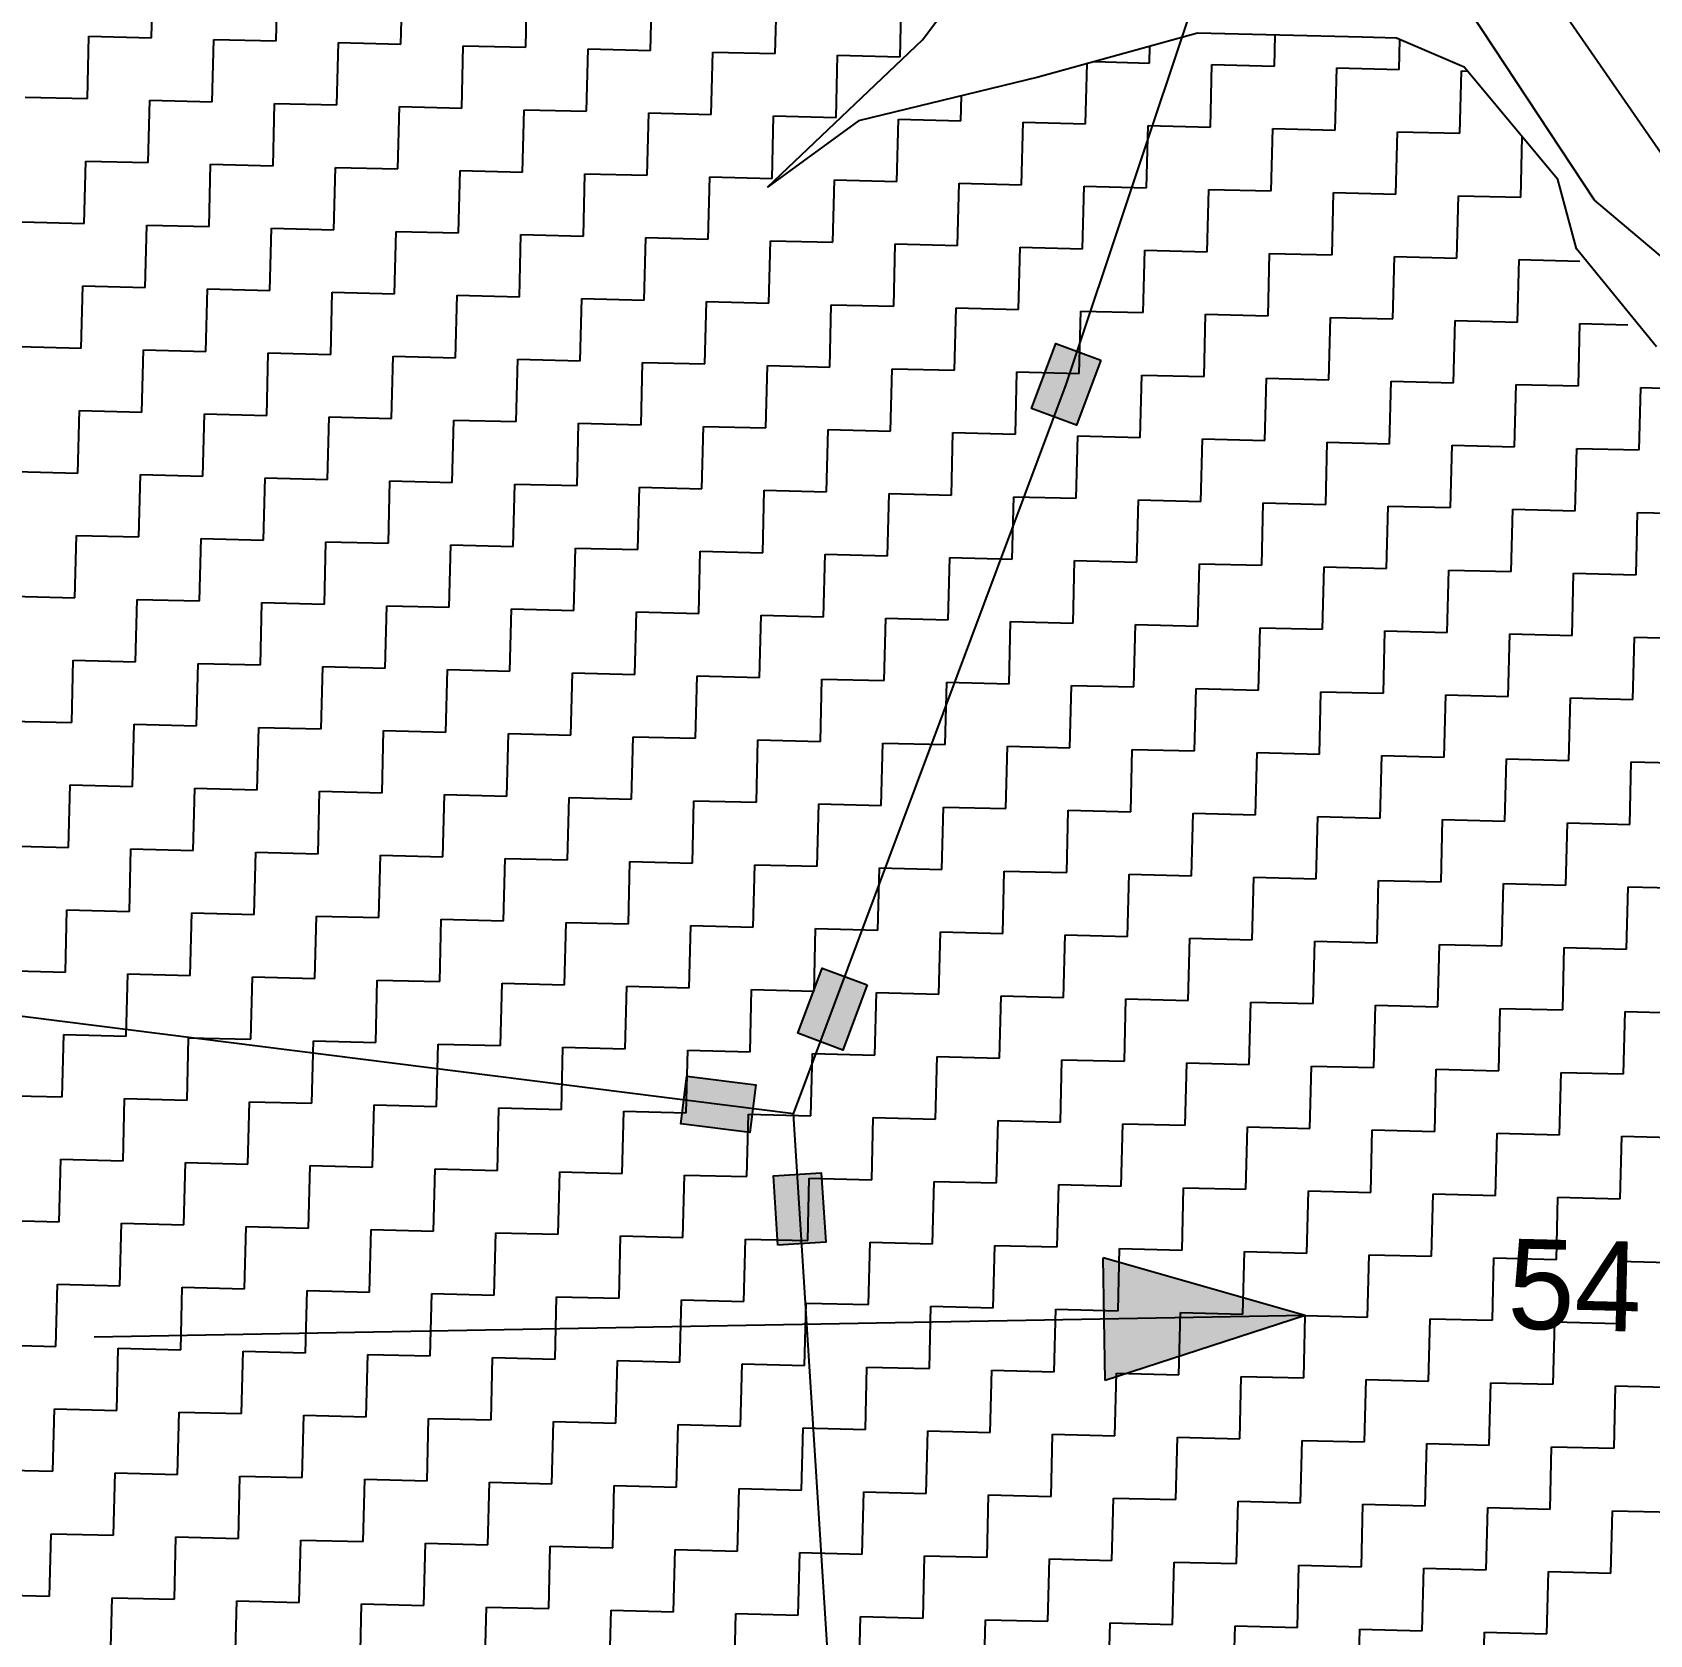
# Model space of a CAD drawing. Header units: metres. Extents: x 281733 to 284660, y 2048347 to 2052315.
# Drawn here: x 282532.7 to 282798, y 2050193.2 to 2050456 of the extents above; entities that cross this region are included whole.
import ezdxf
from ezdxf.enums import TextEntityAlignment as Align

# ---------------------------------------------------------------- set-up
doc = ezdxf.new("R2010")
doc.units = ezdxf.units.M
doc.header["$MEASUREMENT"] = 0
for name, color, linetype in [('POLY_HATCH', 12, 'Continuous'), ('POLY_PARCEL', 6, 'Continuous'), ('POLY_ROAD', 30, 'Continuous'), ('TEXT_PARCEL', 7, 'Continuous')]:
    doc.layers.add(name, color=color, linetype=linetype)
doc.styles.add('TEXT_MAP', font='', dxfattribs={"height": 2.5})
doc.styles.get('TEXT_MAP').set_extended_font_data('Kruti Dev 050')

msp = doc.modelspace()

# ---------------------------------------------------------------- hatches: boundary and pattern name
for points in [[(282696.61, 2050394.28), (282704, 2050391.52), (282707.99, 2050402.19), (282700.6, 2050404.96)], [(282658.29, 2050291.83), (282665.68, 2050289.06), (282669.67, 2050299.74), (282662.28, 2050302.5)], [(282650.4, 2050275.54), (282651.39, 2050283.37), (282640.08, 2050284.79), (282639.1, 2050276.97)], [(282662.13, 2050268.92), (282654.26, 2050268.42), (282654.98, 2050257.05), (282662.85, 2050257.55)]]:
    msp.add_hatch(color=256).paths.add_polyline_path(points)
h = msp.add_hatch(color=256)
h.paths.add_polyline_path([(282708.53, 2050244.93), (282708.71, 2050234.85), (282741.5, 2050245.52)])
h.paths.add_polyline_path([(282741.5, 2050245.52), (282708.35, 2050255.02), (282708.53, 2050244.93)])

# ---------------------------------------------------------------- linework, layer by layer
for points in [[(282707.99, 2050402.19), (282704, 2050391.52), (282696.61, 2050394.28), (282700.6, 2050404.96)], [(282669.67, 2050299.74), (282665.68, 2050289.06), (282658.29, 2050291.83), (282662.28, 2050302.5)], [(282640.08, 2050284.79), (282651.39, 2050283.37), (282650.4, 2050275.54), (282639.1, 2050276.97)], [(282654.98, 2050257.05), (282654.26, 2050268.42), (282662.13, 2050268.92), (282662.85, 2050257.55)]]:
    msp.add_lwpolyline(points, close=True)
for points in [[(282741.5, 2050245.52), (282708.35, 2050255.02)], [(282708.71, 2050234.85), (282708.35, 2050255.02)], [(282741.5, 2050245.52), (282542.88, 2050241.99)], [(282741.5, 2050245.52), (282708.71, 2050234.85)]]:
    msp.add_lwpolyline(points)
at = {"layer": 'POLY_HATCH'}
for p, q in [((282678.71, 2050454.72), (282692.7, 2050473.51)), ((282723.8, 2050455.84), (282697.71, 2050448.61)), ((282750.82, 2050455.16), (282723.8, 2050455.84)), ((282653.32, 2050430.59), (282678.71, 2050454.72)), ((282756.45, 2050455.01), (282750.82, 2050455.16)), ((282767.59, 2050450.23), (282756.45, 2050455.01)), ((282782.9, 2050431.83), (282767.59, 2050450.23)), ((282697.71, 2050448.61), (282668.24, 2050441.48)), ((282668.24, 2050441.48), (282653.32, 2050430.59)), ((282785.99, 2050420.49), (282782.9, 2050431.83)), ((282799.11, 2050404.4), (282785.99, 2050420.49))]:
    msp.add_line(p, q, dxfattribs=at)
at = {"layer": 'POLY_HATCH', "linetype": 'Continuous'}
for p, q in [((282552.25, 2050455.06), (282552.51, 2050465.29)), ((282572.72, 2050454.55), (282572.97, 2050464.78)), ((282593.18, 2050454.03), (282593.44, 2050464.26)), ((282613.64, 2050453.51), (282613.9, 2050463.75)), ((282634.11, 2050453), (282634.37, 2050463.23)), ((282654.57, 2050452.48), (282654.83, 2050462.71)), ((282675.04, 2050451.96), (282675.29, 2050462.2)), ((282736.43, 2050450.42), (282736.56, 2050455.52)), ((282541.76, 2050445.09), (282542.02, 2050455.32)), ((282542.02, 2050455.32), (282552.25, 2050455.06)), ((282562.23, 2050444.57), (282562.48, 2050454.8)), ((282562.48, 2050454.8), (282572.72, 2050454.55)), ((282582.69, 2050444.06), (282582.95, 2050454.29)), ((282582.95, 2050454.29), (282593.18, 2050454.03)), ((282603.15, 2050443.54), (282603.41, 2050453.77)), ((282603.41, 2050453.77), (282613.64, 2050453.51)), ((282623.62, 2050443.02), (282623.88, 2050453.26)), ((282623.88, 2050453.26), (282634.11, 2050453)), ((282715.96, 2050450.93), (282716.03, 2050453.69)), ((282756.89, 2050449.9), (282757.01, 2050454.77)), ((282644.08, 2050442.51), (282644.34, 2050452.74)), ((282644.34, 2050452.74), (282654.57, 2050452.48)), ((282664.55, 2050441.99), (282664.8, 2050452.22)), ((282664.8, 2050452.22), (282675.04, 2050451.96)), ((282705.47, 2050440.96), (282705.72, 2050450.83)), ((282706.91, 2050451.16), (282715.96, 2050450.93)), ((282725.94, 2050440.44), (282726.2, 2050450.67)), ((282726.2, 2050450.67), (282736.43, 2050450.42)), ((282746.4, 2050439.93), (282746.66, 2050450.16)), ((282746.66, 2050450.16), (282756.89, 2050449.9)), ((282766.87, 2050439.41), (282767.12, 2050449.64)), ((282767.12, 2050449.64), (282768.1, 2050449.62)), ((282531.53, 2050445.35), (282541.76, 2050445.09)), ((282685.01, 2050441.47), (282685.11, 2050445.56)), ((282551.74, 2050434.6), (282551.99, 2050444.83)), ((282551.99, 2050444.83), (282562.23, 2050444.57)), ((282572.2, 2050434.08), (282572.46, 2050444.31)), ((282572.46, 2050444.31), (282582.69, 2050444.06)), ((282592.66, 2050433.57), (282592.92, 2050443.8)), ((282592.92, 2050443.8), (282603.15, 2050443.54)), ((282613.13, 2050433.05), (282613.39, 2050443.28)), ((282613.39, 2050443.28), (282623.62, 2050443.02)), ((282633.59, 2050432.53), (282633.85, 2050442.77)), ((282633.85, 2050442.77), (282644.08, 2050442.51)), ((282654.06, 2050432.02), (282654.31, 2050442.25)), ((282654.31, 2050442.25), (282664.55, 2050441.99)), ((282674.52, 2050431.5), (282674.78, 2050441.73)), ((282674.78, 2050441.73), (282685.01, 2050441.47)), ((282694.98, 2050430.98), (282695.24, 2050441.22)), ((282695.24, 2050441.22), (282705.47, 2050440.96)), ((282715.45, 2050430.47), (282715.71, 2050440.7)), ((282715.71, 2050440.7), (282725.94, 2050440.44)), ((282735.91, 2050429.95), (282736.17, 2050440.18)), ((282736.17, 2050440.18), (282746.4, 2050439.93)), ((282756.38, 2050429.44), (282756.63, 2050439.67)), ((282756.63, 2050439.67), (282766.87, 2050439.41)), ((282776.84, 2050428.92), (282777.09, 2050438.81)), ((282541.25, 2050424.62), (282541.5, 2050434.86)), ((282541.5, 2050434.86), (282551.74, 2050434.6)), ((282561.71, 2050424.11), (282561.97, 2050434.34)), ((282561.97, 2050434.34), (282572.2, 2050434.08)), ((282582.17, 2050423.59), (282582.43, 2050433.82)), ((282582.43, 2050433.82), (282592.66, 2050433.57)), ((282602.64, 2050423.08), (282602.9, 2050433.31)), ((282602.9, 2050433.31), (282613.13, 2050433.05)), ((282623.1, 2050422.56), (282623.36, 2050432.79)), ((282623.36, 2050432.79), (282633.59, 2050432.53)), ((282643.57, 2050422.04), (282643.82, 2050432.28)), ((282643.82, 2050432.28), (282654.06, 2050432.02)), ((282664.03, 2050421.53), (282664.29, 2050431.76)), ((282664.29, 2050431.76), (282674.52, 2050431.5)), ((282684.49, 2050421.01), (282684.75, 2050431.24)), ((282684.75, 2050431.24), (282694.98, 2050430.98)), ((282704.96, 2050420.49), (282705.22, 2050430.73)), ((282705.22, 2050430.73), (282715.45, 2050430.47)), ((282725.42, 2050419.98), (282725.68, 2050430.21)), ((282725.68, 2050430.21), (282735.91, 2050429.95)), ((282745.89, 2050419.46), (282746.14, 2050429.69)), ((282746.14, 2050429.69), (282756.38, 2050429.44)), ((282766.35, 2050418.95), (282766.61, 2050429.18)), ((282766.61, 2050429.18), (282776.84, 2050428.92)), ((282531.01, 2050424.88), (282541.25, 2050424.62)), ((282551.22, 2050414.13), (282551.48, 2050424.37)), ((282551.48, 2050424.37), (282561.71, 2050424.11)), ((282571.68, 2050413.62), (282571.94, 2050423.85)), ((282571.94, 2050423.85), (282582.17, 2050423.59)), ((282592.15, 2050413.1), (282592.41, 2050423.33)), ((282592.41, 2050423.33), (282602.64, 2050423.08)), ((282612.61, 2050412.59), (282612.87, 2050422.82)), ((282612.87, 2050422.82), (282623.1, 2050422.56)), ((282633.08, 2050412.07), (282633.33, 2050422.3)), ((282633.33, 2050422.3), (282643.57, 2050422.04)), ((282653.54, 2050411.55), (282653.8, 2050421.79)), ((282653.8, 2050421.79), (282664.03, 2050421.53)), ((282674, 2050411.04), (282674.26, 2050421.27)), ((282674.26, 2050421.27), (282684.49, 2050421.01)), ((282694.47, 2050410.52), (282694.73, 2050420.75)), ((282694.73, 2050420.75), (282704.96, 2050420.49)), ((282714.93, 2050410), (282715.19, 2050420.24)), ((282715.19, 2050420.24), (282725.42, 2050419.98)), ((282735.4, 2050409.49), (282735.65, 2050419.72)), ((282735.65, 2050419.72), (282745.89, 2050419.46)), ((282755.86, 2050408.97), (282756.12, 2050419.2)), ((282756.12, 2050419.2), (282766.35, 2050418.95)), ((282776.32, 2050408.46), (282776.58, 2050418.69)), ((282776.58, 2050418.69), (282786.56, 2050418.44)), ((282540.73, 2050404.16), (282540.99, 2050414.39)), ((282540.99, 2050414.39), (282551.22, 2050414.13)), ((282561.19, 2050403.64), (282561.45, 2050413.88)), ((282561.45, 2050413.88), (282571.68, 2050413.62)), ((282581.66, 2050403.13), (282581.92, 2050413.36)), ((282581.92, 2050413.36), (282592.15, 2050413.1)), ((282602.12, 2050402.61), (282602.38, 2050412.84)), ((282602.38, 2050412.84), (282612.61, 2050412.59)), ((282622.59, 2050402.1), (282622.84, 2050412.33)), ((282622.84, 2050412.33), (282633.08, 2050412.07)), ((282643.05, 2050401.58), (282643.31, 2050411.81)), ((282643.31, 2050411.81), (282653.54, 2050411.55)), ((282663.51, 2050401.06), (282663.77, 2050411.3)), ((282663.77, 2050411.3), (282674, 2050411.04)), ((282683.98, 2050400.55), (282684.24, 2050410.78)), ((282684.24, 2050410.78), (282694.47, 2050410.52)), ((282704.44, 2050400.03), (282704.7, 2050410.26)), ((282704.7, 2050410.26), (282714.93, 2050410)), ((282724.91, 2050399.51), (282725.16, 2050409.75)), ((282725.16, 2050409.75), (282735.4, 2050409.49)), ((282745.37, 2050399), (282745.63, 2050409.23)), ((282745.63, 2050409.23), (282755.86, 2050408.97)), ((282765.83, 2050398.48), (282766.09, 2050408.71)), ((282766.09, 2050408.71), (282776.32, 2050408.46)), ((282786.3, 2050397.97), (282786.56, 2050408.2)), ((282786.56, 2050408.2), (282794.41, 2050408)), ((282530.5, 2050404.42), (282540.73, 2050404.16)), ((282550.7, 2050393.67), (282550.96, 2050403.9)), ((282550.96, 2050403.9), (282561.19, 2050403.64)), ((282571.17, 2050393.15), (282571.43, 2050403.39)), ((282571.43, 2050403.39), (282581.66, 2050403.13)), ((282591.63, 2050392.64), (282591.89, 2050402.87)), ((282591.89, 2050402.87), (282602.12, 2050402.61)), ((282612.1, 2050392.12), (282612.35, 2050402.35)), ((282612.35, 2050402.35), (282622.59, 2050402.1)), ((282632.56, 2050391.61), (282632.82, 2050401.84)), ((282632.82, 2050401.84), (282643.05, 2050401.58)), ((282653.02, 2050391.09), (282653.28, 2050401.32)), ((282653.28, 2050401.32), (282663.51, 2050401.06)), ((282673.49, 2050390.57), (282673.75, 2050400.81)), ((282673.75, 2050400.81), (282683.98, 2050400.55)), ((282693.95, 2050390.06), (282694.21, 2050400.29)), ((282694.21, 2050400.29), (282704.44, 2050400.03)), ((282714.42, 2050389.54), (282714.67, 2050399.77)), ((282714.67, 2050399.77), (282724.91, 2050399.51)), ((282734.88, 2050389.02), (282735.14, 2050399.26)), ((282735.14, 2050399.26), (282745.37, 2050399)), ((282755.34, 2050388.51), (282755.6, 2050398.74)), ((282755.6, 2050398.74), (282765.83, 2050398.48)), ((282775.81, 2050387.99), (282776.07, 2050398.22)), ((282776.07, 2050398.22), (282786.3, 2050397.97)), ((282796.27, 2050387.48), (282796.53, 2050397.71)), ((282796.53, 2050397.71), (282806.76, 2050397.45)), ((282540.21, 2050383.7), (282540.47, 2050393.93)), ((282540.47, 2050393.93), (282550.7, 2050393.67)), ((282560.68, 2050383.18), (282560.94, 2050393.41)), ((282560.94, 2050393.41), (282571.17, 2050393.15)), ((282581.14, 2050382.66), (282581.4, 2050392.9)), ((282581.4, 2050392.9), (282591.63, 2050392.64)), ((282601.61, 2050382.15), (282601.86, 2050392.38)), ((282601.86, 2050392.38), (282612.1, 2050392.12)), ((282622.07, 2050381.63), (282622.33, 2050391.86)), ((282622.33, 2050391.86), (282632.56, 2050391.61)), ((282642.53, 2050381.12), (282642.79, 2050391.35)), ((282642.79, 2050391.35), (282653.02, 2050391.09)), ((282663, 2050380.6), (282663.26, 2050390.83)), ((282663.26, 2050390.83), (282673.49, 2050390.57)), ((282683.46, 2050380.08), (282683.72, 2050390.32)), ((282683.72, 2050390.32), (282693.95, 2050390.06)), ((282703.93, 2050379.57), (282704.18, 2050389.8)), ((282704.18, 2050389.8), (282714.42, 2050389.54)), ((282724.39, 2050379.05), (282724.65, 2050389.28)), ((282724.65, 2050389.28), (282734.88, 2050389.02)), ((282744.85, 2050378.53), (282745.11, 2050388.77)), ((282745.11, 2050388.77), (282755.34, 2050388.51)), ((282765.32, 2050378.02), (282765.57, 2050388.25)), ((282765.57, 2050388.25), (282775.81, 2050387.99)), ((282785.78, 2050377.5), (282786.04, 2050387.73)), ((282786.04, 2050387.73), (282796.27, 2050387.48)), ((282529.98, 2050383.95), (282540.21, 2050383.7)), ((282550.19, 2050373.21), (282550.45, 2050383.44)), ((282550.45, 2050383.44), (282560.68, 2050383.18)), ((282570.65, 2050372.69), (282570.91, 2050382.92)), ((282570.91, 2050382.92), (282581.14, 2050382.66)), ((282591.12, 2050372.17), (282591.37, 2050382.41)), ((282591.37, 2050382.41), (282601.61, 2050382.15)), ((282611.58, 2050371.66), (282611.84, 2050381.89)), ((282611.84, 2050381.89), (282622.07, 2050381.63)), ((282632.04, 2050371.14), (282632.3, 2050381.37)), ((282632.3, 2050381.37), (282642.53, 2050381.12)), ((282652.51, 2050370.63), (282652.77, 2050380.86)), ((282652.77, 2050380.86), (282663, 2050380.6)), ((282672.97, 2050370.11), (282673.23, 2050380.34)), ((282673.23, 2050380.34), (282683.46, 2050380.08)), ((282693.44, 2050369.59), (282693.69, 2050379.82)), ((282693.69, 2050379.82), (282703.93, 2050379.57)), ((282713.9, 2050369.08), (282714.16, 2050379.31)), ((282714.16, 2050379.31), (282724.39, 2050379.05)), ((282734.36, 2050368.56), (282734.62, 2050378.79)), ((282734.62, 2050378.79), (282744.85, 2050378.53)), ((282754.83, 2050368.04), (282755.08, 2050378.28)), ((282755.08, 2050378.28), (282765.32, 2050378.02)), ((282775.29, 2050367.53), (282775.55, 2050377.76)), ((282775.55, 2050377.76), (282785.78, 2050377.5)), ((282795.75, 2050367.01), (282796.01, 2050377.24)), ((282796.01, 2050377.24), (282806.24, 2050376.99)), ((282539.7, 2050363.23), (282539.96, 2050373.46)), ((282539.96, 2050373.46), (282550.19, 2050373.21)), ((282560.16, 2050362.72), (282560.42, 2050372.95)), ((282560.42, 2050372.95), (282570.65, 2050372.69)), ((282580.63, 2050362.2), (282580.88, 2050372.43)), ((282580.88, 2050372.43), (282591.12, 2050372.17)), ((282601.09, 2050361.68), (282601.35, 2050371.92)), ((282601.35, 2050371.92), (282611.58, 2050371.66)), ((282621.55, 2050361.17), (282621.81, 2050371.4)), ((282621.81, 2050371.4), (282632.04, 2050371.14)), ((282642.02, 2050360.65), (282642.28, 2050370.88)), ((282642.28, 2050370.88), (282652.51, 2050370.63)), ((282662.48, 2050360.14), (282662.74, 2050370.37)), ((282662.74, 2050370.37), (282672.97, 2050370.11)), ((282682.95, 2050359.62), (282683.2, 2050369.85)), ((282683.2, 2050369.85), (282693.44, 2050369.59)), ((282703.41, 2050359.1), (282703.67, 2050369.33)), ((282703.67, 2050369.33), (282713.9, 2050369.08)), ((282723.87, 2050358.59), (282724.13, 2050368.82)), ((282724.13, 2050368.82), (282734.36, 2050368.56)), ((282744.34, 2050358.07), (282744.59, 2050368.3)), ((282744.59, 2050368.3), (282754.83, 2050368.04)), ((282764.8, 2050357.55), (282765.06, 2050367.79)), ((282765.06, 2050367.79), (282775.29, 2050367.53)), ((282785.26, 2050357.04), (282785.52, 2050367.27)), ((282785.52, 2050367.27), (282795.75, 2050367.01)), ((282529.47, 2050363.49), (282539.7, 2050363.23)), ((282549.67, 2050352.74), (282549.93, 2050362.97)), ((282549.93, 2050362.97), (282560.16, 2050362.72)), ((282570.14, 2050352.23), (282570.39, 2050362.46)), ((282570.39, 2050362.46), (282580.63, 2050362.2)), ((282590.6, 2050351.71), (282590.86, 2050361.94)), ((282590.86, 2050361.94), (282601.09, 2050361.68)), ((282611.06, 2050351.19), (282611.32, 2050361.43)), ((282611.32, 2050361.43), (282621.55, 2050361.17)), ((282631.53, 2050350.68), (282631.79, 2050360.91)), ((282631.79, 2050360.91), (282642.02, 2050360.65)), ((282651.99, 2050350.16), (282652.25, 2050360.39)), ((282652.25, 2050360.39), (282662.48, 2050360.14)), ((282672.46, 2050349.65), (282672.71, 2050359.88)), ((282672.71, 2050359.88), (282682.95, 2050359.62)), ((282692.92, 2050349.13), (282693.18, 2050359.36)), ((282693.18, 2050359.36), (282703.41, 2050359.1)), ((282713.38, 2050348.61), (282713.64, 2050358.84)), ((282713.64, 2050358.84), (282723.87, 2050358.59)), ((282733.85, 2050348.1), (282734.1, 2050358.33)), ((282734.1, 2050358.33), (282744.34, 2050358.07)), ((282754.31, 2050347.58), (282754.57, 2050357.81)), ((282754.57, 2050357.81), (282764.8, 2050357.55)), ((282774.77, 2050347.06), (282775.03, 2050357.3)), ((282775.03, 2050357.3), (282785.26, 2050357.04)), ((282795.24, 2050346.55), (282795.5, 2050356.78)), ((282795.5, 2050356.78), (282805.73, 2050356.52)), ((282539.18, 2050342.77), (282539.44, 2050353)), ((282539.44, 2050353), (282549.67, 2050352.74)), ((282559.65, 2050342.25), (282559.9, 2050352.48)), ((282559.9, 2050352.48), (282570.14, 2050352.23)), ((282580.11, 2050341.74), (282580.37, 2050351.97)), ((282580.37, 2050351.97), (282590.6, 2050351.71)), ((282600.57, 2050341.22), (282600.83, 2050351.45)), ((282600.83, 2050351.45), (282611.06, 2050351.19)), ((282621.04, 2050340.7), (282621.3, 2050350.94)), ((282621.3, 2050350.94), (282631.53, 2050350.68)), ((282641.5, 2050340.19), (282641.76, 2050350.42)), ((282641.76, 2050350.42), (282651.99, 2050350.16)), ((282661.97, 2050339.67), (282662.22, 2050349.9)), ((282662.22, 2050349.9), (282672.46, 2050349.65)), ((282682.43, 2050339.16), (282682.69, 2050349.39)), ((282682.69, 2050349.39), (282692.92, 2050349.13)), ((282702.89, 2050338.64), (282703.15, 2050348.87)), ((282703.15, 2050348.87), (282713.38, 2050348.61)), ((282723.36, 2050338.12), (282723.61, 2050348.35)), ((282723.61, 2050348.35), (282733.85, 2050348.1)), ((282743.82, 2050337.61), (282744.08, 2050347.84)), ((282744.08, 2050347.84), (282754.31, 2050347.58)), ((282764.28, 2050337.09), (282764.54, 2050347.32)), ((282764.54, 2050347.32), (282774.77, 2050347.06)), ((282784.75, 2050336.57), (282785.01, 2050346.81)), ((282785.01, 2050346.81), (282795.24, 2050346.55)), ((282528.95, 2050343.03), (282539.18, 2050342.77)), ((282549.16, 2050332.28), (282549.41, 2050342.51)), ((282549.41, 2050342.51), (282559.65, 2050342.25)), ((282569.62, 2050331.76), (282569.88, 2050341.99)), ((282569.88, 2050341.99), (282580.11, 2050341.74)), ((282590.08, 2050331.25), (282590.34, 2050341.48)), ((282590.34, 2050341.48), (282600.57, 2050341.22)), ((282610.55, 2050330.73), (282610.81, 2050340.96)), ((282610.81, 2050340.96), (282621.04, 2050340.7)), ((282631.01, 2050330.21), (282631.27, 2050340.45)), ((282631.27, 2050340.45), (282641.5, 2050340.19)), ((282651.48, 2050329.7), (282651.73, 2050339.93)), ((282651.73, 2050339.93), (282661.97, 2050339.67)), ((282671.94, 2050329.18), (282672.2, 2050339.41)), ((282672.2, 2050339.41), (282682.43, 2050339.16)), ((282692.4, 2050328.67), (282692.66, 2050338.9)), ((282692.66, 2050338.9), (282702.89, 2050338.64)), ((282712.87, 2050328.15), (282713.12, 2050338.38)), ((282713.12, 2050338.38), (282723.36, 2050338.12)), ((282733.33, 2050327.63), (282733.59, 2050337.86)), ((282733.59, 2050337.86), (282743.82, 2050337.61)), ((282753.79, 2050327.12), (282754.05, 2050337.35)), ((282754.05, 2050337.35), (282764.28, 2050337.09)), ((282774.26, 2050326.6), (282774.52, 2050336.83)), ((282774.52, 2050336.83), (282784.75, 2050336.57)), ((282794.72, 2050326.08), (282794.98, 2050336.32)), ((282794.98, 2050336.32), (282805.21, 2050336.06)), ((282538.67, 2050322.3), (282538.92, 2050332.54)), ((282538.92, 2050332.54), (282549.16, 2050332.28)), ((282559.13, 2050321.79), (282559.39, 2050332.02)), ((282559.39, 2050332.02), (282569.62, 2050331.76)), ((282579.59, 2050321.27), (282579.85, 2050331.5)), ((282579.85, 2050331.5), (282590.08, 2050331.25)), ((282600.06, 2050320.76), (282600.32, 2050330.99)), ((282600.32, 2050330.99), (282610.55, 2050330.73)), ((282620.52, 2050320.24), (282620.78, 2050330.47)), ((282620.78, 2050330.47), (282631.01, 2050330.21)), ((282640.99, 2050319.72), (282641.24, 2050329.96)), ((282641.24, 2050329.96), (282651.48, 2050329.7)), ((282661.45, 2050319.21), (282661.71, 2050329.44)), ((282661.71, 2050329.44), (282671.94, 2050329.18)), ((282681.91, 2050318.69), (282682.17, 2050328.92)), ((282682.17, 2050328.92), (282692.4, 2050328.67)), ((282702.38, 2050318.18), (282702.63, 2050328.41)), ((282702.63, 2050328.41), (282712.87, 2050328.15)), ((282722.84, 2050317.66), (282723.1, 2050327.89)), ((282723.1, 2050327.89), (282733.33, 2050327.63)), ((282743.3, 2050317.14), (282743.56, 2050327.37)), ((282743.56, 2050327.37), (282753.79, 2050327.12)), ((282763.77, 2050316.63), (282764.03, 2050326.86)), ((282764.03, 2050326.86), (282774.26, 2050326.6)), ((282784.23, 2050316.11), (282784.49, 2050326.34)), ((282784.49, 2050326.34), (282794.72, 2050326.08)), ((282528.43, 2050322.56), (282538.67, 2050322.3)), ((282548.64, 2050311.81), (282548.9, 2050322.05)), ((282548.9, 2050322.05), (282559.13, 2050321.79)), ((282569.1, 2050311.3), (282569.36, 2050321.53)), ((282569.36, 2050321.53), (282579.59, 2050321.27)), ((282589.57, 2050310.78), (282589.83, 2050321.01)), ((282589.83, 2050321.01), (282600.06, 2050320.76)), ((282610.03, 2050310.27), (282610.29, 2050320.5)), ((282610.29, 2050320.5), (282620.52, 2050320.24)), ((282630.5, 2050309.75), (282630.75, 2050319.98)), ((282630.75, 2050319.98), (282640.99, 2050319.72)), ((282650.96, 2050309.23), (282651.22, 2050319.47)), ((282651.22, 2050319.47), (282661.45, 2050319.21)), ((282671.42, 2050308.72), (282671.68, 2050318.95)), ((282671.68, 2050318.95), (282681.91, 2050318.69)), ((282691.89, 2050308.2), (282692.14, 2050318.43)), ((282692.14, 2050318.43), (282702.38, 2050318.18)), ((282712.35, 2050307.69), (282712.61, 2050317.92)), ((282712.61, 2050317.92), (282722.84, 2050317.66)), ((282732.81, 2050307.17), (282733.07, 2050317.4)), ((282733.07, 2050317.4), (282743.3, 2050317.14)), ((282753.28, 2050306.65), (282753.54, 2050316.88)), ((282753.54, 2050316.88), (282763.77, 2050316.63)), ((282773.74, 2050306.14), (282774, 2050316.37)), ((282774, 2050316.37), (282784.23, 2050316.11)), ((282794.21, 2050305.62), (282794.46, 2050315.85)), ((282794.46, 2050315.85), (282804.7, 2050315.59)), ((282538.15, 2050301.84), (282538.41, 2050312.07)), ((282538.41, 2050312.07), (282548.64, 2050311.81)), ((282558.61, 2050301.32), (282558.87, 2050311.56)), ((282558.87, 2050311.56), (282569.1, 2050311.3)), ((282579.08, 2050300.81), (282579.34, 2050311.04)), ((282579.34, 2050311.04), (282589.57, 2050310.78)), ((282599.54, 2050300.29), (282599.8, 2050310.52)), ((282599.8, 2050310.52), (282610.03, 2050310.27)), ((282620, 2050299.78), (282620.26, 2050310.01)), ((282620.26, 2050310.01), (282630.5, 2050309.75)), ((282640.47, 2050299.26), (282640.73, 2050309.49)), ((282640.73, 2050309.49), (282650.96, 2050309.23)), ((282660.93, 2050298.74), (282661.19, 2050308.98)), ((282661.19, 2050308.98), (282671.42, 2050308.72)), ((282681.4, 2050298.23), (282681.65, 2050308.46)), ((282681.65, 2050308.46), (282691.89, 2050308.2)), ((282701.86, 2050297.71), (282702.12, 2050307.94)), ((282702.12, 2050307.94), (282712.35, 2050307.69)), ((282722.32, 2050297.2), (282722.58, 2050307.43)), ((282722.58, 2050307.43), (282732.81, 2050307.17)), ((282742.79, 2050296.68), (282743.05, 2050306.91)), ((282743.05, 2050306.91), (282753.28, 2050306.65)), ((282763.25, 2050296.16), (282763.51, 2050306.39)), ((282763.51, 2050306.39), (282773.74, 2050306.14)), ((282783.72, 2050295.65), (282783.97, 2050305.88)), ((282783.97, 2050305.88), (282794.21, 2050305.62)), ((282527.92, 2050302.1), (282538.15, 2050301.84)), ((282548.12, 2050291.35), (282548.38, 2050301.58)), ((282548.38, 2050301.58), (282558.61, 2050301.32)), ((282568.59, 2050290.83), (282568.85, 2050301.07)), ((282568.85, 2050301.07), (282579.08, 2050300.81)), ((282589.05, 2050290.32), (282589.31, 2050300.55)), ((282589.31, 2050300.55), (282599.54, 2050300.29)), ((282609.51, 2050289.8), (282609.77, 2050300.03)), ((282609.77, 2050300.03), (282620, 2050299.78)), ((282629.98, 2050289.29), (282630.24, 2050299.52)), ((282630.24, 2050299.52), (282640.47, 2050299.26)), ((282650.44, 2050288.77), (282650.7, 2050299)), ((282650.7, 2050299), (282660.93, 2050298.74)), ((282670.91, 2050288.25), (282671.16, 2050298.49)), ((282671.16, 2050298.49), (282681.4, 2050298.23)), ((282691.37, 2050287.74), (282691.63, 2050297.97)), ((282691.63, 2050297.97), (282701.86, 2050297.71)), ((282711.83, 2050287.22), (282712.09, 2050297.45)), ((282712.09, 2050297.45), (282722.32, 2050297.2)), ((282732.3, 2050286.71), (282732.56, 2050296.94)), ((282732.56, 2050296.94), (282742.79, 2050296.68)), ((282752.76, 2050286.19), (282753.02, 2050296.42)), ((282753.02, 2050296.42), (282763.25, 2050296.16)), ((282773.23, 2050285.67), (282773.48, 2050295.9)), ((282773.48, 2050295.9), (282783.72, 2050295.65)), ((282793.69, 2050285.16), (282793.95, 2050295.39)), ((282793.95, 2050295.39), (282804.18, 2050295.13)), ((282537.63, 2050281.38), (282537.89, 2050291.61)), ((282537.89, 2050291.61), (282548.12, 2050291.35)), ((282558.1, 2050280.86), (282558.36, 2050291.09)), ((282558.36, 2050291.09), (282568.59, 2050290.83)), ((282578.56, 2050280.34), (282578.82, 2050290.58)), ((282578.82, 2050290.58), (282589.05, 2050290.32)), ((282599.02, 2050279.83), (282599.28, 2050290.06)), ((282599.28, 2050290.06), (282609.51, 2050289.8)), ((282619.49, 2050279.31), (282619.75, 2050289.54)), ((282619.75, 2050289.54), (282629.98, 2050289.29)), ((282639.95, 2050278.8), (282640.21, 2050289.03)), ((282640.21, 2050289.03), (282650.44, 2050288.77)), ((282660.42, 2050278.28), (282660.67, 2050288.51)), ((282660.67, 2050288.51), (282670.91, 2050288.25)), ((282680.88, 2050277.76), (282681.14, 2050288)), ((282681.14, 2050288), (282691.37, 2050287.74)), ((282701.34, 2050277.25), (282701.6, 2050287.48)), ((282701.6, 2050287.48), (282711.83, 2050287.22)), ((282721.81, 2050276.73), (282722.07, 2050286.96)), ((282722.07, 2050286.96), (282732.3, 2050286.71)), ((282742.27, 2050276.22), (282742.53, 2050286.45)), ((282742.53, 2050286.45), (282752.76, 2050286.19)), ((282762.74, 2050275.7), (282762.99, 2050285.93)), ((282762.99, 2050285.93), (282773.23, 2050285.67)), ((282783.2, 2050275.18), (282783.46, 2050285.41)), ((282783.46, 2050285.41), (282793.69, 2050285.16)), ((282527.4, 2050281.64), (282537.63, 2050281.38)), ((282547.61, 2050270.89), (282547.87, 2050281.12)), ((282547.87, 2050281.12), (282558.1, 2050280.86)), ((282568.07, 2050270.37), (282568.33, 2050280.6)), ((282568.33, 2050280.6), (282578.56, 2050280.34)), ((282588.53, 2050269.85), (282588.79, 2050280.09)), ((282588.79, 2050280.09), (282599.02, 2050279.83)), ((282609, 2050269.34), (282609.26, 2050279.57)), ((282609.26, 2050279.57), (282619.49, 2050279.31)), ((282629.46, 2050268.82), (282629.72, 2050279.05)), ((282629.72, 2050279.05), (282639.95, 2050278.8)), ((282649.93, 2050268.31), (282650.18, 2050278.54)), ((282650.18, 2050278.54), (282660.42, 2050278.28)), ((282670.39, 2050267.79), (282670.65, 2050278.02)), ((282670.65, 2050278.02), (282680.88, 2050277.76)), ((282690.85, 2050267.27), (282691.11, 2050277.51)), ((282691.11, 2050277.51), (282701.34, 2050277.25)), ((282711.32, 2050266.76), (282711.58, 2050276.99)), ((282711.58, 2050276.99), (282721.81, 2050276.73)), ((282731.78, 2050266.24), (282732.04, 2050276.47)), ((282732.04, 2050276.47), (282742.27, 2050276.22)), ((282752.25, 2050265.73), (282752.5, 2050275.96)), ((282752.5, 2050275.96), (282762.74, 2050275.7)), ((282772.71, 2050265.21), (282772.97, 2050275.44)), ((282772.97, 2050275.44), (282783.2, 2050275.18)), ((282793.17, 2050264.69), (282793.43, 2050274.92)), ((282793.43, 2050274.92), (282803.66, 2050274.67)), ((282537.12, 2050260.91), (282537.38, 2050271.15)), ((282537.38, 2050271.15), (282547.61, 2050270.89)), ((282557.58, 2050260.4), (282557.84, 2050270.63)), ((282557.84, 2050270.63), (282568.07, 2050270.37)), ((282578.04, 2050259.88), (282578.3, 2050270.11)), ((282578.3, 2050270.11), (282588.53, 2050269.85)), ((282598.51, 2050259.36), (282598.77, 2050269.6)), ((282598.77, 2050269.6), (282609, 2050269.34)), ((282618.97, 2050258.85), (282619.23, 2050269.08)), ((282619.23, 2050269.08), (282629.46, 2050268.82)), ((282639.44, 2050258.33), (282639.69, 2050268.56)), ((282639.69, 2050268.56), (282649.93, 2050268.31)), ((282659.9, 2050257.82), (282660.16, 2050268.05)), ((282660.16, 2050268.05), (282670.39, 2050267.79)), ((282680.36, 2050257.3), (282680.62, 2050267.53)), ((282680.62, 2050267.53), (282690.85, 2050267.27)), ((282700.83, 2050256.78), (282701.09, 2050267.02)), ((282701.09, 2050267.02), (282711.32, 2050266.76)), ((282721.29, 2050256.27), (282721.55, 2050266.5)), ((282721.55, 2050266.5), (282731.78, 2050266.24)), ((282741.76, 2050255.75), (282742.01, 2050265.98)), ((282742.01, 2050265.98), (282752.25, 2050265.73)), ((282762.22, 2050255.24), (282762.48, 2050265.47)), ((282762.48, 2050265.47), (282772.71, 2050265.21)), ((282782.68, 2050254.72), (282782.94, 2050264.95)), ((282782.94, 2050264.95), (282793.17, 2050264.69)), ((282526.89, 2050261.17), (282537.12, 2050260.91)), ((282547.09, 2050250.42), (282547.35, 2050260.66)), ((282547.35, 2050260.66), (282557.58, 2050260.4)), ((282567.55, 2050249.91), (282567.81, 2050260.14)), ((282567.81, 2050260.14), (282578.04, 2050259.88)), ((282588.02, 2050249.39), (282588.28, 2050259.62)), ((282588.28, 2050259.62), (282598.51, 2050259.36)), ((282608.48, 2050248.87), (282608.74, 2050259.11)), ((282608.74, 2050259.11), (282618.97, 2050258.85)), ((282628.95, 2050248.36), (282629.2, 2050258.59)), ((282629.2, 2050258.59), (282639.44, 2050258.33)), ((282649.41, 2050247.84), (282649.67, 2050258.07)), ((282649.67, 2050258.07), (282659.9, 2050257.82)), ((282669.87, 2050247.33), (282670.13, 2050257.56)), ((282670.13, 2050257.56), (282680.36, 2050257.3)), ((282690.34, 2050246.81), (282690.6, 2050257.04)), ((282690.6, 2050257.04), (282700.83, 2050256.78)), ((282710.8, 2050246.29), (282711.06, 2050256.53)), ((282711.06, 2050256.53), (282721.29, 2050256.27)), ((282731.27, 2050245.78), (282731.52, 2050256.01)), ((282731.52, 2050256.01), (282741.76, 2050255.75)), ((282751.73, 2050245.26), (282751.99, 2050255.49)), ((282751.99, 2050255.49), (282762.22, 2050255.24)), ((282772.19, 2050244.75), (282772.45, 2050254.98)), ((282772.45, 2050254.98), (282782.68, 2050254.72)), ((282792.66, 2050244.23), (282792.92, 2050254.46)), ((282792.92, 2050254.46), (282803.15, 2050254.2)), ((282536.6, 2050240.45), (282536.86, 2050250.68)), ((282536.86, 2050250.68), (282547.09, 2050250.42)), ((282557.06, 2050239.93), (282557.32, 2050250.17)), ((282557.32, 2050250.17), (282567.55, 2050249.91)), ((282577.53, 2050239.42), (282577.79, 2050249.65)), ((282577.79, 2050249.65), (282588.02, 2050249.39)), ((282597.99, 2050238.9), (282598.25, 2050249.13)), ((282598.25, 2050249.13), (282608.48, 2050248.87)), ((282618.46, 2050238.38), (282618.71, 2050248.62)), ((282618.71, 2050248.62), (282628.95, 2050248.36)), ((282638.92, 2050237.87), (282639.18, 2050248.1)), ((282639.18, 2050248.1), (282649.41, 2050247.84)), ((282659.38, 2050237.35), (282659.64, 2050247.58)), ((282659.64, 2050247.58), (282669.87, 2050247.33)), ((282679.85, 2050236.84), (282680.11, 2050247.07)), ((282680.11, 2050247.07), (282690.34, 2050246.81)), ((282700.31, 2050236.32), (282700.57, 2050246.55)), ((282700.57, 2050246.55), (282710.8, 2050246.29)), ((282720.78, 2050235.8), (282721.03, 2050246.04)), ((282721.03, 2050246.04), (282731.27, 2050245.78)), ((282741.24, 2050235.29), (282741.5, 2050245.52)), ((282741.5, 2050245.52), (282751.73, 2050245.26)), ((282761.7, 2050234.77), (282761.96, 2050245)), ((282761.96, 2050245), (282772.19, 2050244.75)), ((282782.17, 2050234.25), (282782.43, 2050244.49)), ((282782.43, 2050244.49), (282792.66, 2050244.23)), ((282526.37, 2050240.71), (282536.6, 2050240.45)), ((282546.57, 2050229.96), (282546.83, 2050240.19)), ((282546.83, 2050240.19), (282557.06, 2050239.93)), ((282567.04, 2050229.44), (282567.3, 2050239.68)), ((282567.3, 2050239.68), (282577.53, 2050239.42)), ((282587.5, 2050228.93), (282587.76, 2050239.16)), ((282587.76, 2050239.16), (282597.99, 2050238.9)), ((282607.97, 2050228.41), (282608.22, 2050238.64)), ((282608.22, 2050238.64), (282618.46, 2050238.38)), ((282628.43, 2050227.89), (282628.69, 2050238.13)), ((282628.69, 2050238.13), (282638.92, 2050237.87)), ((282648.89, 2050227.38), (282649.15, 2050237.61)), ((282649.15, 2050237.61), (282659.38, 2050237.35)), ((282669.36, 2050226.86), (282669.62, 2050237.09)), ((282669.62, 2050237.09), (282679.85, 2050236.84)), ((282689.82, 2050226.35), (282690.08, 2050236.58)), ((282690.08, 2050236.58), (282700.31, 2050236.32)), ((282710.29, 2050225.83), (282710.54, 2050236.06)), ((282710.54, 2050236.06), (282720.78, 2050235.8)), ((282730.75, 2050225.31), (282731.01, 2050235.55)), ((282731.01, 2050235.55), (282741.24, 2050235.29)), ((282751.21, 2050224.8), (282751.47, 2050235.03)), ((282751.47, 2050235.03), (282761.7, 2050234.77)), ((282771.68, 2050224.28), (282771.94, 2050234.51)), ((282771.94, 2050234.51), (282782.17, 2050234.25)), ((282792.14, 2050223.76), (282792.4, 2050234)), ((282792.4, 2050234), (282802.63, 2050233.74)), ((282536.08, 2050219.99), (282536.34, 2050230.22)), ((282536.34, 2050230.22), (282546.57, 2050229.96)), ((282556.55, 2050219.47), (282556.81, 2050229.7)), ((282556.81, 2050229.7), (282567.04, 2050229.44)), ((282577.01, 2050218.95), (282577.27, 2050229.19)), ((282577.27, 2050229.19), (282587.5, 2050228.93)), ((282597.48, 2050218.44), (282597.73, 2050228.67)), ((282597.73, 2050228.67), (282607.97, 2050228.41)), ((282617.94, 2050217.92), (282618.2, 2050228.15)), ((282618.2, 2050228.15), (282628.43, 2050227.89)), ((282638.4, 2050217.4), (282638.66, 2050227.64)), ((282638.66, 2050227.64), (282648.89, 2050227.38)), ((282658.87, 2050216.89), (282659.13, 2050227.12)), ((282659.13, 2050227.12), (282669.36, 2050226.86)), ((282679.33, 2050216.37), (282679.59, 2050226.6)), ((282679.59, 2050226.6), (282689.82, 2050226.35)), ((282699.8, 2050215.86), (282700.05, 2050226.09)), ((282700.05, 2050226.09), (282710.29, 2050225.83)), ((282720.26, 2050215.34), (282720.52, 2050225.57)), ((282720.52, 2050225.57), (282730.75, 2050225.31)), ((282740.72, 2050214.82), (282740.98, 2050225.06)), ((282740.98, 2050225.06), (282751.21, 2050224.8)), ((282761.19, 2050214.31), (282761.45, 2050224.54)), ((282761.45, 2050224.54), (282771.68, 2050224.28)), ((282781.65, 2050213.79), (282781.91, 2050224.02)), ((282781.91, 2050224.02), (282792.14, 2050223.76)), ((282525.85, 2050220.24), (282536.08, 2050219.99)), ((282546.06, 2050209.5), (282546.32, 2050219.73)), ((282546.32, 2050219.73), (282556.55, 2050219.47)), ((282566.52, 2050208.98), (282566.78, 2050219.21)), ((282566.78, 2050219.21), (282577.01, 2050218.95)), ((282586.99, 2050208.46), (282587.24, 2050218.7)), ((282587.24, 2050218.7), (282597.48, 2050218.44)), ((282607.45, 2050207.95), (282607.71, 2050218.18)), ((282607.71, 2050218.18), (282617.94, 2050217.92)), ((282627.91, 2050207.43), (282628.17, 2050217.66)), ((282628.17, 2050217.66), (282638.4, 2050217.4)), ((282648.38, 2050206.91), (282648.64, 2050217.15)), ((282648.64, 2050217.15), (282658.87, 2050216.89)), ((282668.84, 2050206.4), (282669.1, 2050216.63)), ((282669.1, 2050216.63), (282679.33, 2050216.37)), ((282689.31, 2050205.88), (282689.56, 2050216.11)), ((282689.56, 2050216.11), (282699.8, 2050215.86)), ((282709.77, 2050205.37), (282710.03, 2050215.6)), ((282710.03, 2050215.6), (282720.26, 2050215.34)), ((282730.23, 2050204.85), (282730.49, 2050215.08)), ((282730.49, 2050215.08), (282740.72, 2050214.82)), ((282750.7, 2050204.33), (282750.96, 2050214.57)), ((282750.96, 2050214.57), (282761.19, 2050214.31)), ((282771.16, 2050203.82), (282771.42, 2050214.05)), ((282771.42, 2050214.05), (282781.65, 2050213.79)), ((282791.62, 2050203.3), (282791.88, 2050213.53)), ((282791.88, 2050213.53), (282802.11, 2050213.27)), ((282535.57, 2050199.52), (282535.83, 2050209.75)), ((282535.83, 2050209.75), (282546.06, 2050209.5)), ((282556.03, 2050199.01), (282556.29, 2050209.24)), ((282556.29, 2050209.24), (282566.52, 2050208.98)), ((282576.5, 2050198.49), (282576.75, 2050208.72)), ((282576.75, 2050208.72), (282586.99, 2050208.46)), ((282596.96, 2050197.97), (282597.22, 2050208.21)), ((282597.22, 2050208.21), (282607.45, 2050207.95)), ((282617.42, 2050197.46), (282617.68, 2050207.69)), ((282617.68, 2050207.69), (282627.91, 2050207.43)), ((282637.89, 2050196.94), (282638.15, 2050207.17)), ((282638.15, 2050207.17), (282648.38, 2050206.91)), ((282658.35, 2050196.42), (282658.61, 2050206.66)), ((282658.61, 2050206.66), (282668.84, 2050206.4)), ((282678.82, 2050195.91), (282679.07, 2050206.14)), ((282679.07, 2050206.14), (282689.31, 2050205.88)), ((282699.28, 2050195.39), (282699.54, 2050205.62)), ((282699.54, 2050205.62), (282709.77, 2050205.37)), ((282719.74, 2050194.88), (282720, 2050205.11)), ((282720, 2050205.11), (282730.23, 2050204.85)), ((282740.21, 2050194.36), (282740.47, 2050204.59)), ((282740.47, 2050204.59), (282750.7, 2050204.33)), ((282760.67, 2050193.84), (282760.93, 2050204.08)), ((282760.93, 2050204.08), (282771.16, 2050203.82)), ((282781.13, 2050193.33), (282781.39, 2050203.56)), ((282781.39, 2050203.56), (282791.62, 2050203.3)), ((282525.34, 2050199.78), (282535.57, 2050199.52)), ((282545.54, 2050189.03), (282545.8, 2050199.26)), ((282545.8, 2050199.26), (282556.03, 2050199.01)), ((282566.01, 2050188.52), (282566.26, 2050198.75)), ((282566.26, 2050198.75), (282576.5, 2050198.49)), ((282586.47, 2050188), (282586.73, 2050198.23)), ((282586.73, 2050198.23), (282596.96, 2050197.97)), ((282606.93, 2050187.48), (282607.19, 2050197.71)), ((282607.19, 2050197.71), (282617.42, 2050197.46)), ((282627.4, 2050186.97), (282627.66, 2050197.2)), ((282627.66, 2050197.2), (282637.89, 2050196.94)), ((282647.86, 2050186.45), (282648.12, 2050196.68)), ((282648.12, 2050196.68), (282658.35, 2050196.42)), ((282668.33, 2050185.93), (282668.58, 2050196.17)), ((282668.58, 2050196.17), (282678.82, 2050195.91)), ((282688.79, 2050185.42), (282689.05, 2050195.65)), ((282689.05, 2050195.65), (282699.28, 2050195.39)), ((282709.25, 2050184.9), (282709.51, 2050195.13)), ((282709.51, 2050195.13), (282719.74, 2050194.88)), ((282729.72, 2050184.39), (282729.98, 2050194.62)), ((282729.98, 2050194.62), (282740.21, 2050194.36)), ((282750.18, 2050183.87), (282750.44, 2050194.1)), ((282750.44, 2050194.1), (282760.67, 2050193.84)), ((282770.64, 2050183.35), (282770.9, 2050193.59)), ((282770.9, 2050193.59), (282781.13, 2050193.33))]:
    msp.add_line(p, q, dxfattribs=at)
at = {"layer": 'POLY_PARCEL'}
for p, q in [((282702.3, 2050398.24), (282738.07, 2050505.56)), ((282657.56, 2050278.61), (282702.3, 2050398.24)), ((282657.56, 2050278.61), (282483.24, 2050300.59)), ((282666.4, 2050139.77), (282657.56, 2050278.61))]:
    msp.add_line(p, q, dxfattribs=at)
at = {"layer": 'POLY_ROAD'}
for p, q in [((282744.95, 2050515.6), (282801.83, 2050433.29)), ((282788.95, 2050428.47), (282738.07, 2050505.56)), ((282866.13, 2050363.18), (282788.95, 2050428.47))]:
    msp.add_line(p, q, dxfattribs=at)

# ---------------------------------------------------------------- texts
at = {"layer": 'TEXT_PARCEL', "style": 'TEXT_MAP'}
msp.add_text('54', height=14.739, rotation=358.555, dxfattribs=at).set_placement((282785.72, 2050250.41), align=Align.MIDDLE)

doc.saveas('drawing.dxf')
